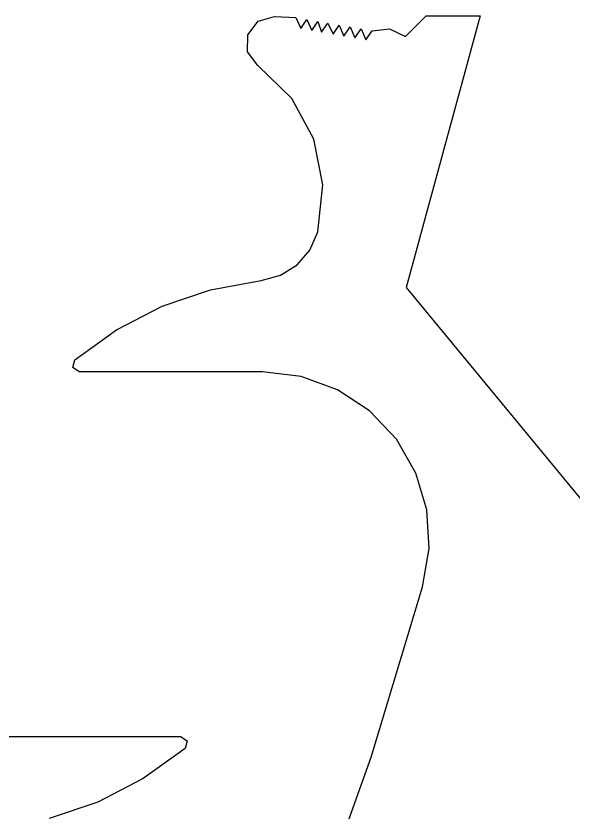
# Model space of a CAD drawing. Extents: x -211 to 2, y -103 to 318.
# Drawn here: x -82.56 to -65.55, y -35 to -10.66 of the extents above; entities that cross this region are included whole.
import ezdxf

# ---------------------------------------------------------------- set-up
doc = ezdxf.new("R2010")
doc.units = 0

msp = doc.modelspace()

# ---------------------------------------------------------------- linework, layer by layer
for p, q in [((-75.164708, -10.823013), (-74.6621, -10.6823)), ((-74.6621, -10.6823), (-74.0106, -10.7142)), ((-70.6618, -11.2943), (-70.0352, -10.6638)), ((-68.3872, -10.6638), (-70.6473, -18.9696)), ((-70.0352, -10.6638), (-68.3872, -10.6638)), ((-70.0352, -10.6638), (-70.0352, -10.6638)), ((-75.482323, -11.237182), (-75.164708, -10.823013)), ((-74.0106, -10.7142), (-73.8647, -11.0497)), ((-73.8647, -11.0497), (-73.6763, -10.7721)), ((-73.6763, -10.7721), (-73.5304, -11.1076)), ((-73.5304, -11.1076), (-73.342, -10.83)), ((-73.342, -10.83), (-73.2269, -11.1602)), ((-73.2269, -11.1602), (-73.0385, -10.8826)), ((-73.0385, -10.8826), (-72.8783, -11.2206)), ((-72.8783, -11.2206), (-72.6899, -10.943)), ((-72.6899, -10.943), (-72.544, -11.2785)), ((-72.544, -11.2785), (-72.3556, -11.0009)), ((-72.3556, -11.0009), (-72.2097, -11.3364)), ((-72.2097, -11.3364), (-72.0213, -11.0588)), ((-72.0213, -11.0588), (-71.8754, -11.3943)), ((-71.8754, -11.3943), (-71.687, -11.1167)), ((-71.687, -11.1167), (-71.149427, -11.061342)), ((-71.149427, -11.061342), (-70.6618, -11.2943)), ((-75.487859, -11.759087), (-75.482323, -11.237182)), ((-75.1791, -12.1799), (-75.487859, -11.759087)), ((-74.138825, -13.187564), (-75.1791, -12.1799)), ((-73.463171, -14.433061), (-74.138825, -13.187564)), ((-73.186032, -15.822652), (-73.463171, -14.433061)), ((-73.3413, -17.2626), (-73.186032, -15.822652)), ((-73.58582, -17.821399), (-73.3413, -17.2626)), ((-73.976418, -18.272951), (-73.58582, -17.821399)), ((-74.481982, -18.590552), (-73.976418, -18.272951)), ((-75.0714, -18.7475), (-74.481982, -18.590552)), ((-76.617542, -19.03248), (-75.0714, -18.7475)), ((-70.6473, -18.9696), (-59.6301, -32.3312)), ((-78.097368, -19.538113), (-76.617542, -19.03248)), ((-79.487484, -20.25444), (-78.097368, -19.538113)), ((-80.7645, -21.1715), (-79.487484, -20.25444)), ((-80.827717, -21.406274), (-80.7645, -21.1715)), ((-80.6286, -21.5458), (-80.827717, -21.406274)), ((-75.0351, -21.5458), (-80.6286, -21.5458)), ((-73.850814, -21.685111), (-75.0351, -21.5458)), ((-72.745252, -22.088637), (-73.850814, -21.685111)), ((-71.761541, -22.734713), (-72.745252, -22.088637)), ((-70.942808, -23.601672), (-71.761541, -22.734713)), ((-70.347639, -24.634974), (-70.942808, -23.601672)), ((-70.01144, -25.762836), (-70.347639, -24.634974)), ((-69.942573, -26.937722), (-70.01144, -25.762836)), ((-70.1494, -28.1121), (-69.942573, -26.937722)), ((-71.7119, -33.321), (-70.1494, -28.1121)), ((-83.1278, -32.6855), (-77.5342, -32.6855)), ((-77.5342, -32.6855), (-77.335083, -32.825026)), ((-77.335083, -32.825026), (-77.3983, -33.0598)), ((-77.3983, -33.0598), (-78.675316, -33.97686)), ((-72.80637, -36.367007), (-71.7119, -33.321)), ((-78.675316, -33.97686), (-80.065432, -34.693187)), ((-80.065432, -34.693187), (-81.545258, -35.19882))]:
    msp.add_line(p, q)

doc.saveas('drawing.dxf')
